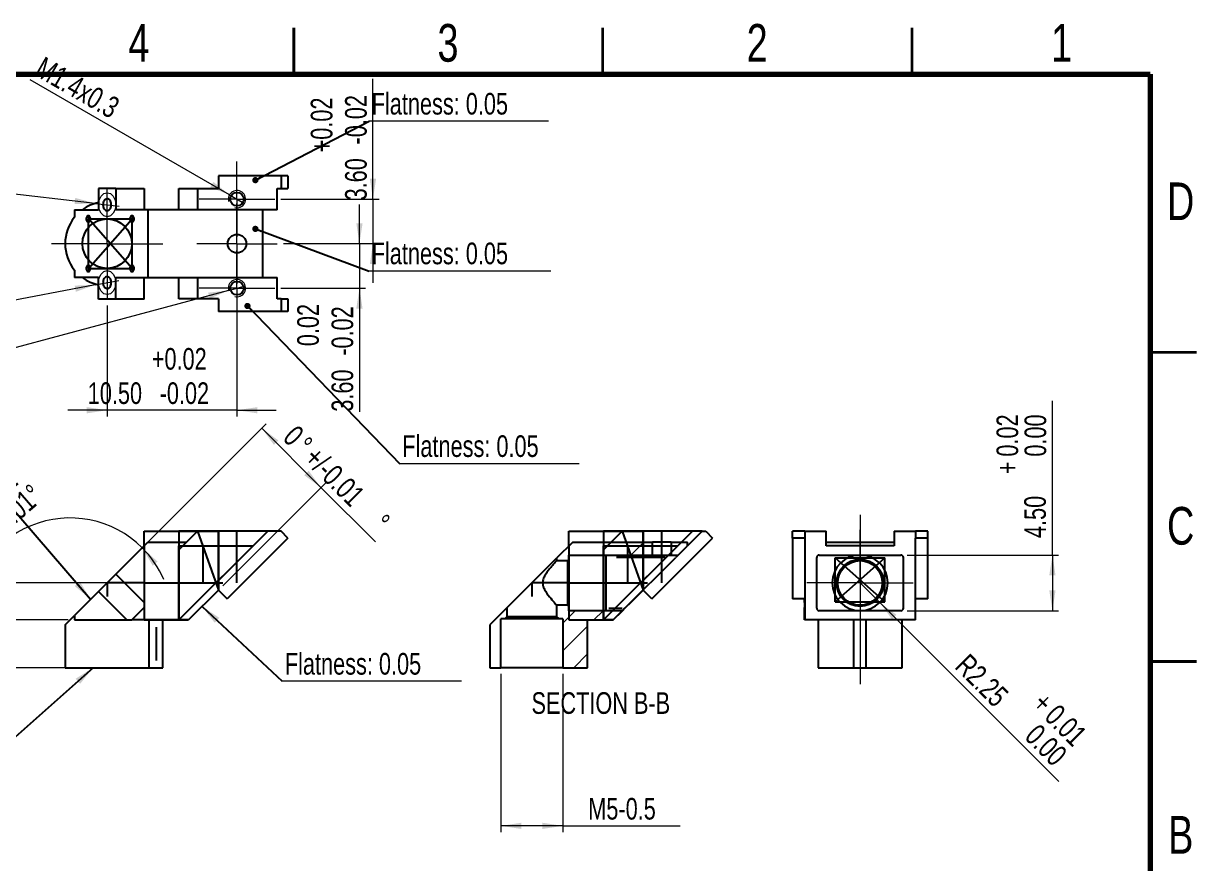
# Model space of a CAD drawing. Header units: millimetres. Extents: x 2 to 306, y 2 to 208.
# Drawn here: x 104.8 to 294.5, y 72.3 to 208.2 of the extents above; entities that cross this region are included whole.
import ezdxf

# ---------------------------------------------------------------- set-up
doc = ezdxf.new("R2010")
doc.units = ezdxf.units.MM
doc.header["$PDSIZE"] = -1
doc.linetypes.add('CENTERX2', pattern=[20.32, 12.7, -2.54, 2.54, -2.54])
doc.styles.add('SLDTEXTSTYLE0', font='TXT', dxfattribs={"width": 0.75})
doc.dimstyles.new('SLDDIMSTYLE0', dxfattribs={"dimtxt": 3.5, "dimasz": 3.302, "dimexe": 0, "dimexo": 0.0625, "dimgap": 0.875, "dimtad": 1, "dimdec": 4, "dimlfac": 0.5, "dimzin": 12, "dimdsep": 46, "dimtxsty": 'SLDTEXTSTYLE0', "dimsah": 1, "dimcen": 0.09, "dimazin": 3, "dimtol": 1, "dimtp": 0.01, "dimtm": 0.01, "dimtfac": 1, "dimtofl": 0, "dimtmove": 0, "dimatfit": 3, "dimfxl": 0, "dimfrac": 2, "dimtolj": 1, "dimarcsym": 0})
doc.dimstyles.new('SLDDIMSTYLE1', dxfattribs={"dimtxt": 3.5, "dimasz": 3.302, "dimexe": 0, "dimexo": 0.0625, "dimgap": 0.875, "dimtad": 1, "dimlfac": 0.5, "dimrnd": 1e-09, "dimzin": 12, "dimdsep": 46, "dimtxsty": 'SLDTEXTSTYLE0', "dimsah": 1, "dimcen": 0.09, "dimadec": 0, "dimazin": 3, "dimtol": 1, "dimtfac": 1, "dimtofl": 0, "dimtmove": 0, "dimatfit": 3, "dimfxl": 0, "dimfrac": 2, "dimtolj": 1, "dimtzin": 12, "dimarcsym": 0})
doc.dimstyles.new('SLDDIMSTYLE2', dxfattribs={"dimtxt": 3.5, "dimasz": 3.302, "dimexe": 0, "dimexo": 0.0625, "dimgap": 0.875, "dimtad": 1, "dimlfac": 0.5, "dimrnd": 1e-09, "dimzin": 12, "dimdsep": 46, "dimtxsty": 'SLDTEXTSTYLE0', "dimsah": 1, "dimcen": 0.09, "dimadec": 0, "dimazin": 3, "dimtfac": 1, "dimtmove": 0, "dimatfit": 0, "dimfxl": 0, "dimfrac": 2, "dimtolj": 1, "dimtzin": 12, "dimarcsym": 0})
doc.dimstyles.new('SLDDIMSTYLE3', dxfattribs={"dimtxt": 0.18, "dimasz": 3.302, "dimexe": 0, "dimexo": 0.0625, "dimgap": 0, "dimtad": 0, "dimtih": 1, "dimtoh": 1, "dimdec": 0, "dimrnd": 1e-09, "dimzin": 0, "dimdsep": 46, "dimtxsty": 'Standard', "dimsah": 1, "dimcen": 0.09, "dimadec": 0, "dimazin": 0, "dimtfac": 3.302, "dimtdec": 0, "dimtofl": 0, "dimtmove": 0, "dimatfit": 3, "dimfxl": 0, "dimfrac": 2, "dimtolj": 1, "dimtzin": 0, "dimarcsym": 0})
doc.dimstyles.new('SLDDIMSTYLE4', dxfattribs={"dimtxt": 3.5, "dimasz": 3.302, "dimexe": 0, "dimexo": 0.0625, "dimgap": 0.875, "dimtad": 1, "dimlfac": 0.5, "dimrnd": 1e-09, "dimzin": 12, "dimdsep": 46, "dimtxsty": 'SLDTEXTSTYLE0', "dimsah": 1, "dimcen": 0, "dimadec": 0, "dimazin": 3, "dimtol": 1, "dimtp": 0.01, "dimtfac": 1, "dimtofl": 0, "dimtmove": 0, "dimatfit": 3, "dimfxl": 0, "dimfrac": 2, "dimtolj": 1, "dimtzin": 0, "dimarcsym": 0})
doc.dimstyles.new('SLDDIMSTYLE5', dxfattribs={"dimtxt": 3.5, "dimasz": 3.302, "dimexe": 0, "dimexo": 0.0625, "dimgap": 0.875, "dimtad": 1, "dimlfac": 0.5, "dimrnd": 1e-09, "dimzin": 4, "dimdsep": 46, "dimtxsty": 'SLDTEXTSTYLE0', "dimsah": 1, "dimcen": 0.09, "dimadec": 0, "dimazin": 1, "dimtol": 1, "dimtp": 0.02, "dimtfac": 1, "dimtofl": 0, "dimtmove": 0, "dimatfit": 3, "dimfxl": 0, "dimfrac": 2, "dimtolj": 1, "dimtzin": 0, "dimarcsym": 0})
doc.dimstyles.new('SLDDIMSTYLE6', dxfattribs={"dimtxt": 3.5, "dimasz": 3.302, "dimexe": 0, "dimexo": 0.0625, "dimgap": 0.875, "dimtad": 1, "dimlfac": 0.5, "dimrnd": 1e-09, "dimzin": 12, "dimdsep": 46, "dimtxsty": 'SLDTEXTSTYLE0', "dimblk1": 'NONE', "dimsah": 1, "dimcen": 0, "dimadec": 0, "dimazin": 3, "dimtfac": 1, "dimtmove": 0, "dimatfit": 3, "dimldrblk": 'NONE', "dimfxl": 0, "dimfrac": 2, "dimtolj": 1, "dimtzin": 12, "dimarcsym": 0})
doc.dimstyles.new('SLDDIMSTYLE7', dxfattribs={"dimtxt": 3.5, "dimasz": 3.302, "dimexe": 0, "dimexo": 0.0625, "dimgap": 0.875, "dimtad": 1, "dimlfac": 0.5, "dimrnd": 1e-09, "dimzin": 4, "dimdsep": 46, "dimtxsty": 'SLDTEXTSTYLE0', "dimsah": 1, "dimcen": 0.09, "dimadec": 0, "dimazin": 1, "dimtfac": 1, "dimtmove": 0, "dimatfit": 0, "dimfxl": 0, "dimfrac": 2, "dimtolj": 1, "dimtzin": 12, "dimarcsym": 0})
doc.dimstyles.new('SLDDIMSTYLE8', dxfattribs={"dimtxt": 0.18, "dimasz": 1.016, "dimexe": 0, "dimexo": 0.0625, "dimgap": 0, "dimtad": 0, "dimtih": 1, "dimtoh": 1, "dimdec": 0, "dimrnd": 1e-09, "dimzin": 0, "dimdsep": 46, "dimtxsty": 'Standard', "dimblk1": 'DOT', "dimblk2": 'DOT', "dimsah": 1, "dimcen": 0.09, "dimadec": 0, "dimazin": 0, "dimtfac": 1.016, "dimtdec": 0, "dimtofl": 0, "dimtmove": 0, "dimatfit": 3, "dimldrblk": 'DOT', "dimfxl": 0, "dimfrac": 2, "dimtolj": 1, "dimtzin": 0, "dimarcsym": 0})
doc.dimstyles.new('SLDDIMSTYLE9', dxfattribs={"dimtxt": 3.5, "dimasz": 3.302, "dimexe": 0, "dimexo": 0.0625, "dimgap": 0.875, "dimtad": 1, "dimlfac": 0.5, "dimrnd": 1e-09, "dimzin": 12, "dimdsep": 46, "dimtxsty": 'SLDTEXTSTYLE0', "dimsah": 1, "dimcen": 0.09, "dimadec": 0, "dimazin": 3, "dimtfac": 1, "dimtofl": 0, "dimtmove": 0, "dimatfit": 3, "dimfxl": 0, "dimfrac": 2, "dimtolj": 1, "dimtzin": 12, "dimarcsym": 0})

# ---------------------------------------------------------------- blocks, each defined once
blk = doc.blocks.new('_D')
at = {"color": 7, "linetype": 'Continuous', "lineweight": 0}
blk.add_line((112.02, 111.69), (94.8, 111.69), dxfattribs=at)
at = {"color": 7, "linetype": 'Continuous', "lineweight": 18}
for start, end in [(45, 180), (23.3081, 45), (180, 201.6919)]:
    blk.add_arc((112.31, 111.69), 16.51, start, end, dxfattribs=at)
for points in [[(123.98, 123.37), (125.68, 120.49), (126.47, 121.14)], [(95.8, 111.69), (95.62, 108.36), (96.63, 108.46)]]:
    blk.add_solid(points, dxfattribs=at)
at = {"color": 7, "linetype": 'Continuous', "lineweight": 18, "char_height": 3.5, "attachment_point": 1, "rotation": 40.851, "style": 'SLDTEXTSTYLE0'}
for s, insert in [('0.01°', (96.67, 131.95)), ('0.01°', (99.63, 128.52)), ('+', (94.53, 130.09)), ('-', (97.97, 127.09)), ('135°', (89.19, 119.57))]:
    blk.add_mtext(s, dxfattribs=dict(at, insert=insert))
blk = doc.blocks.new('_D_1')
at = {"color": 7, "linetype": 'Continuous', "lineweight": 0}
for p, q in [((118.34, 117.73), (144.02, 143.41)), ((143.32, 142.7), (152.89, 133.12)), ((137.01, 117.24), (153.6, 133.83)), ((152.89, 133.12), (161.71, 124.31))]:
    blk.add_line(p, q, dxfattribs=at)
at = {"color": 7, "linetype": 'Continuous', "lineweight": 18}
for points in [[(143.32, 142.7), (145.29, 140.01), (146.01, 140.73)], [(152.89, 133.12), (150.92, 135.82), (150.2, 135.1)]]:
    blk.add_solid(points, dxfattribs=at)
at = {"color": 7, "linetype": 'Continuous', "lineweight": 18, "char_height": 3.5, "attachment_point": 1, "rotation": 315, "style": 'SLDTEXTSTYLE0'}
for s, insert in [('0', (149.02, 143.45)), ('%%d', (150.81, 141.58)), ('+/-0.01', (152.42, 140.05)), ('%%d', (163.33, 129.07))]:
    blk.add_mtext(s, dxfattribs=dict(at, insert=insert))
blk = doc.blocks.new('_D_2')
at = {"color": 7, "linetype": 'Continuous', "lineweight": 0}
for p, q in [((83.51, 117.69), (83.51, 124.04)), ((123.31, 117.69), (82.51, 117.69)), ((83.51, 117.69), (83.51, 103.97)), ((112.31, 103.97), (82.51, 103.97)), ((83.51, 103.97), (83.51, 97.62))]:
    blk.add_line(p, q, dxfattribs=at)
at = {"color": 7, "linetype": 'Continuous', "lineweight": 18}
for points in [[(83.51, 117.69), (84.02, 121), (83, 121)], [(83.51, 103.97), (83, 100.67), (84.02, 100.67)]]:
    blk.add_solid(points, dxfattribs=at)
at = {"color": 7, "linetype": 'Continuous', "lineweight": 18, "char_height": 3.5, "attachment_point": 1, "rotation": 90, "style": 'SLDTEXTSTYLE0'}
for s, insert in [('-0.02', (79, 110)), ('+0.02', (73.44, 108.72)), ('6.86', (79, 100.95))]:
    blk.add_mtext(s, dxfattribs=dict(at, insert=insert))
blk = doc.blocks.new('SW_NOTE_0_4')
at = {"color": 0, "linetype": 'Continuous', "lineweight": 0}
blk.add_line((29, 0), (0, 0), dxfattribs=at)
at = {"color": 0, "linetype": 'Continuous', "lineweight": 0, "insert": (0.42, 4.54), "char_height": 3.5, "attachment_point": 1, "style": 'SLDTEXTSTYLE0'}
blk.add_mtext('Flatness: 0.05', dxfattribs=at)
blk = doc.blocks.new('_D_3')
at = {"color": 7, "linetype": 'Continuous', "lineweight": 0}
for q in [(240.08, 117.69), (272.23, 85.55)]:
    blk.add_line((243.26, 114.51), q, dxfattribs=at)
at = {"color": 7, "linetype": 'Continuous', "lineweight": 18}
blk.add_solid([(243.26, 114.51), (245.24, 111.82), (245.96, 112.54)], dxfattribs=at)
at = {"color": 7, "linetype": 'Continuous', "lineweight": 18, "char_height": 3.5, "attachment_point": 1, "rotation": 315, "style": 'SLDTEXTSTYLE0'}
for s, insert in [('R2.25', (257.71, 106.46)), ('+', (270.19, 100.31)), ('0.01', (272.19, 98.31)), ('0.00', (268.99, 95.11))]:
    blk.add_mtext(s, dxfattribs=dict(at, insert=insert))
blk = doc.blocks.new('_D_4')
at = {"color": 7, "linetype": 'Continuous', "lineweight": 0}
for p, q in [((271.19, 122.19), (271.19, 147.17)), ((247.68, 122.19), (272.19, 122.19)), ((271.19, 122.19), (271.19, 113.19)), ((247.68, 113.19), (272.19, 113.19))]:
    blk.add_line(p, q, dxfattribs=at)
at = {"color": 7, "linetype": 'Continuous', "lineweight": 18}
for points in [[(271.19, 122.19), (270.68, 118.89), (271.7, 118.89)], [(271.19, 113.19), (271.7, 116.5), (270.68, 116.5)]]:
    blk.add_solid(points, dxfattribs=at)
at = {"color": 7, "linetype": 'Continuous', "lineweight": 18, "char_height": 3.5, "attachment_point": 1, "rotation": 90, "style": 'SLDTEXTSTYLE0'}
for s, insert in [('0.02', (262.15, 138.12)), ('0.00', (266.68, 138.12)), ('+', (262.15, 135.29)), ('4.50', (266.63, 124.95))]:
    blk.add_mtext(s, dxfattribs=dict(at, insert=insert))
blk = doc.blocks.new('SW_CENTERMARKSYMBOL_0')
at = {"color": 0, "linetype": 'Continuous', "lineweight": 18}
for p, q in [((0, 5), (0, 8.6)), ((0, 0), (0, 5)), ((-5, 0), (-8.6, 0)), ((0, 0), (-5, 0)), ((0, 0), (0, -5)), ((0, 0), (5, 0)), ((5, 0), (8.6, 0)), ((0, -5), (0, -8.6))]:
    blk.add_line(p, q, dxfattribs=at)
blk = doc.blocks.new('_D_5')
at = {"color": 7, "linetype": 'Continuous', "lineweight": 0}
for q in [(105.88, 199.07), (140.52, 179.08)]:
    blk.add_line((138.1, 180.48), q, dxfattribs=at)
at = {"color": 7, "linetype": 'Continuous', "lineweight": 18}
blk.add_solid([(138.1, 180.48), (135.49, 182.57), (134.98, 181.69)], dxfattribs=at)
at = {"color": 7, "linetype": 'Continuous', "lineweight": 18, "insert": (108.13, 202.97), "char_height": 3.5, "attachment_point": 1, "rotation": 330, "style": 'SLDTEXTSTYLE0'}
blk.add_mtext('M1.4x0.3', dxfattribs=at)
blk = doc.blocks.new('_None')
blk = doc.blocks.new('_D_6')
at = {"color": 7, "linetype": 'Continuous', "lineweight": 0}
for q in [(140.66, 165.74), (75.39, 148.25)]:
    blk.add_line((137.96, 165.01), q, dxfattribs=at)
at = {"color": 7, "linetype": 'Continuous', "lineweight": 18}
blk.add_solid([(137.96, 165.01), (134.64, 164.65), (134.9, 163.67)], dxfattribs=at)
at = {"color": 7, "linetype": 'Continuous', "lineweight": 18, "insert": (74.23, 152.6), "char_height": 3.5, "attachment_point": 1, "rotation": 15, "style": 'SLDTEXTSTYLE0'}
blk.add_mtext('M1.4x0.3', dxfattribs=at)
blk = doc.blocks.new('_D_7')
at = {"color": 7, "linetype": 'Continuous', "lineweight": 0}
for q in [(70.37, 184.4), (120.25, 178.65)]:
    blk.add_line((116.37, 179.1), q, dxfattribs=at)
at = {"color": 7, "linetype": 'Continuous', "lineweight": 18}
blk.add_solid([(116.37, 179.1), (113.15, 179.98), (113.03, 178.97)], dxfattribs=at)
at = {"color": 7, "linetype": 'Continuous', "lineweight": 18, "insert": (70.89, 188.87), "char_height": 3.5, "attachment_point": 1, "rotation": 353.431, "style": 'SLDTEXTSTYLE0'}
blk.add_mtext('M1.2x0.25', dxfattribs=at)
blk = doc.blocks.new('_D_8')
at = {"color": 7, "linetype": 'Continuous', "lineweight": 0}
for q in [(74.01, 157.81), (120.22, 166.64)]:
    blk.add_line((116.39, 165.91), q, dxfattribs=at)
at = {"color": 7, "linetype": 'Continuous', "lineweight": 18}
blk.add_solid([(116.39, 165.91), (113.06, 165.79), (113.25, 164.79)], dxfattribs=at)
at = {"color": 7, "linetype": 'Continuous', "lineweight": 18, "insert": (73.16, 162.23), "char_height": 3.5, "attachment_point": 1, "rotation": 10.8225, "style": 'SLDTEXTSTYLE0'}
blk.add_mtext('M1.2x0.25', dxfattribs=at)
blk = doc.blocks.new('_D_9')
at = {"color": 7, "linetype": 'Continuous', "lineweight": 0}
for p, q in [((161.3, 179.78), (161.3, 199.22)), ((146.41, 179.78), (162.3, 179.78)), ((161.3, 179.78), (161.3, 172.58)), ((146.81, 172.58), (162.3, 172.58)), ((161.3, 172.58), (161.3, 166.23))]:
    blk.add_line(p, q, dxfattribs=at)
at = {"color": 7, "linetype": 'Continuous', "lineweight": 18}
for points in [[(161.3, 179.78), (161.81, 183.08), (160.8, 183.08)], [(161.3, 172.58), (160.8, 169.27), (161.81, 169.27)]]:
    blk.add_solid(points, dxfattribs=at)
at = {"color": 7, "linetype": 'Continuous', "lineweight": 18, "char_height": 3.5, "attachment_point": 1, "rotation": 90, "style": 'SLDTEXTSTYLE0'}
for s, insert in [('+0.02', (151.24, 187.34)), ('-0.02', (156.79, 188.62)), ('3.60', (156.79, 179.57))]:
    blk.add_mtext(s, dxfattribs=dict(at, insert=insert))
blk = doc.blocks.new('_D_10')
at = {"color": 7, "linetype": 'Continuous', "lineweight": 0}
for p, q in [((159.12, 172.58), (159.12, 178.93)), ((146.81, 172.58), (160.12, 172.58)), ((159.12, 172.58), (159.12, 165.38)), ((146.41, 165.38), (160.12, 165.38)), ((159.12, 165.38), (159.12, 145.39))]:
    blk.add_line(p, q, dxfattribs=at)
at = {"color": 7, "linetype": 'Continuous', "lineweight": 18}
for points in [[(159.12, 172.58), (159.62, 175.88), (158.61, 175.88)], [(159.12, 165.38), (158.61, 162.07), (159.62, 162.07)]]:
    blk.add_solid(points, dxfattribs=at)
at = {"color": 7, "linetype": 'Continuous', "lineweight": 18, "char_height": 3.5, "attachment_point": 1, "rotation": 90, "style": 'SLDTEXTSTYLE0'}
for s, insert in [('0.02', (149.05, 155.99)), ('-0.02', (154.6, 154.44)), ('3.60', (154.6, 145.39))]:
    blk.add_mtext(s, dxfattribs=dict(at, insert=insert))
blk = doc.blocks.new('_D_11')
at = {"color": 7, "linetype": 'Continuous', "lineweight": 0}
for p, q in [((139.31, 165.08), (139.31, 144.63)), ((118.31, 162.58), (118.31, 144.63)), ((118.31, 145.63), (111.96, 145.63)), ((139.31, 145.63), (118.31, 145.63)), ((139.31, 145.63), (145.66, 145.63))]:
    blk.add_line(p, q, dxfattribs=at)
at = {"color": 7, "linetype": 'Continuous', "lineweight": 18}
for points in [[(118.31, 145.63), (115.01, 146.13), (115.01, 145.12)], [(139.31, 145.63), (142.61, 145.12), (142.61, 146.13)]]:
    blk.add_solid(points, dxfattribs=at)
at = {"color": 7, "linetype": 'Continuous', "lineweight": 18, "char_height": 3.5, "attachment_point": 1, "style": 'SLDTEXTSTYLE0'}
for s, insert in [('+0.02', (125.53, 155.69)), ('10.50', (115.17, 150.14)), ('-0.02', (126.8, 150.14))]:
    blk.add_mtext(s, dxfattribs=dict(at, insert=insert))
blk = doc.blocks.new('SW_NOTE_0_5')
at = {"color": 0, "linetype": 'Continuous', "lineweight": 0}
blk.add_line((29.4, 0), (0, 0), dxfattribs=at)
at = {"color": 0, "linetype": 'Continuous', "lineweight": 0, "insert": (0.41, 4.6), "char_height": 3.5, "attachment_point": 1, "style": 'SLDTEXTSTYLE0'}
blk.add_mtext('Flatness: 0.05', dxfattribs=at)
blk = doc.blocks.new('_Dot')
at = {"color": 0, "linetype": 'ByBlock', "lineweight": -2}
blk.add_line((-0.5, 0), (-1, 0), dxfattribs=at)
at = {"color": 0, "linetype": 'ByBlock', "const_width": 0.5}
blk.add_lwpolyline([(-0.25, 0, 1), (0.25, 0, 1)], format="xyb", close=True, dxfattribs=at)
blk = doc.blocks.new('SW_NOTE_0_6')
at = {"color": 0, "linetype": 'Continuous', "lineweight": 0}
blk.add_line((29, 0), (0, 0), dxfattribs=at)
at = {"color": 0, "linetype": 'Continuous', "lineweight": 0, "insert": (0.41, 4.61), "char_height": 3.5, "attachment_point": 1, "style": 'SLDTEXTSTYLE0'}
blk.add_mtext('Flatness: 0.05', dxfattribs=at)
blk = doc.blocks.new('SW_NOTE_0_7')
at = {"color": 0, "linetype": 'Continuous', "lineweight": 0}
blk.add_line((29, 0), (0, 0), dxfattribs=at)
at = {"color": 0, "linetype": 'Continuous', "lineweight": 0, "insert": (0.41, 4.56), "char_height": 3.5, "attachment_point": 1, "style": 'SLDTEXTSTYLE0'}
blk.add_mtext('Flatness: 0.05', dxfattribs=at)
blk = doc.blocks.new('SW_CENTERMARKSYMBOL_2')
at = {"color": 0, "linetype": 'Continuous', "lineweight": 18}
for p, q in [((0, 5), (0, 9)), ((0, 0), (0, 5)), ((-5, 0), (-9, 0)), ((0, 0), (-5, 0)), ((0, 0), (0, -5)), ((0, 0), (5, 0)), ((5, 0), (9, 0)), ((0, -5), (0, -9))]:
    blk.add_line(p, q, dxfattribs=at)
blk = doc.blocks.new('SW_CENTERMARKSYMBOL_3')
at = {"color": 0, "linetype": 'Continuous', "lineweight": 18}
for p, q in [((0, 5), (0, 6.5)), ((0, 0), (0, 5)), ((-5, 0), (-6.5, 0)), ((0, 0), (-5, 0)), ((0, 0), (0, -5)), ((0, 0), (5, 0)), ((5, 0), (6.5, 0)), ((0, -5), (0, -6.5))]:
    blk.add_line(p, q, dxfattribs=at)
blk = doc.blocks.new('SW_CENTERMARKSYMBOL_4')
at = {"color": 0, "linetype": 'Continuous', "lineweight": 18}
for p, q in [((0, 5), (0, 6.1)), ((0, 0), (0, 5)), ((-5, 0), (-6.1, 0)), ((0, 0), (-5, 0)), ((0, 0), (0, -5)), ((0, 0), (5, 0)), ((5, 0), (6.1, 0)), ((0, -5), (0, -6.1))]:
    blk.add_line(p, q, dxfattribs=at)
blk = doc.blocks.new('SW_CENTERMARKSYMBOL_5')
at = {"color": 0, "linetype": 'Continuous', "lineweight": 18}
for p, q in [((0, 5), (0, 6.1)), ((0, 0), (0, 5)), ((-5, 0), (-6.1, 0)), ((0, 0), (-5, 0)), ((0, 0), (0, -5)), ((0, 0), (5, 0)), ((5, 0), (6.1, 0)), ((0, -5), (0, -6.1))]:
    blk.add_line(p, q, dxfattribs=at)
blk = doc.blocks.new('_D_12')
at = {"color": 7, "linetype": 'Continuous', "lineweight": 0}
for p, q in [((182, 102.97), (182, 77.38)), ((192, 102.97), (192, 77.38)), ((192, 78.38), (182, 78.38)), ((192, 78.38), (211.01, 78.38))]:
    blk.add_line(p, q, dxfattribs=at)
at = {"color": 7, "linetype": 'Continuous', "lineweight": 18}
for points in [[(182, 78.38), (185.31, 77.88), (185.31, 78.89)], [(192, 78.38), (188.7, 78.89), (188.7, 77.88)]]:
    blk.add_solid(points, dxfattribs=at)
at = {"color": 7, "linetype": 'Continuous', "lineweight": 18, "insert": (196.12, 82.9), "char_height": 3.5, "attachment_point": 1, "style": 'SLDTEXTSTYLE0'}
blk.add_mtext('M5-0.5', dxfattribs=at)

msp = doc.modelspace()

# ---------------------------------------------------------------- hatches: boundary and pattern name
at = {"linetype": 'Continuous', "lineweight": 18}
h = msp.add_hatch(dxfattribs=at)
h.set_pattern_fill('ANSI34', angle=3e-322, style=0)
h.paths.add_polyline_path([(192.8037, 121.29443), (193.0037, 121.49443), (193.0037, 122.19443), (199.0037, 122.19443), (206.5037, 122.19443), (206.5037, 124.29443), (193.6037, 124.29443), (191.0037, 121.69443), (191.0037, 121.29443)], flags=0)
h = msp.add_hatch(dxfattribs=at)
h.set_pattern_fill('ANSI34', angle=3e-322, style=0)
h.paths.add_polyline_path([(209.5037, 124.29443), (209.5037, 122.19443), (210.65956, 122.19443), (212.15956, 123.69443), (212.15956, 124.29443)], flags=0)
h = msp.add_hatch(dxfattribs=at)
h.set_pattern_fill('ANSI34', angle=3e-322, style=0)
h.paths.add_polyline_path([(201.65956, 113.19443), (199.0037, 113.19443), (193.0037, 113.19443), (193.0037, 113.89443), (192.8037, 114.09443), (191.0037, 114.09443), (191.0037, 112.25443), (191.4037, 111.85443), (192.0037, 111.85443), (192.0037, 103.97443), (196.0037, 103.97443), (196.0037, 111.69443), (200.15956, 111.69443)], flags=0)
h = msp.add_hatch(dxfattribs=at)
h.set_pattern_fill('ANSI34', angle=3e-322, style=0)
h.paths.add_polyline_path([(182.6037, 111.85443), (183.0037, 112.25443), (183.0037, 113.69443), (180.2037, 110.89443), (180.2037, 103.97443), (182.0037, 103.97443), (182.0037, 111.85443)], flags=0)

# ---------------------------------------------------------------- linework, layer by layer
at = {"color": 7, "linetype": 'Continuous', "lineweight": 35}
for p, q in [((148.5, 207.5), (148.5, 200)), ((148.5, 200), (148.5, 207.5)), ((198.5, 200), (198.5, 207.5)), ((248.5, 200), (248.5, 207.5)), ((287, 155), (294.5, 155)), ((294.5, 105), (287, 105)), ((287, 105), (294.5, 105))]:
    msp.add_line(p, q, dxfattribs=at)
at = {"color": 7, "linetype": 'Continuous', "lineweight": 70}
for p, q in [((10, 200), (287, 200)), ((287, 200), (287, 10))]:
    msp.add_line(p, q, dxfattribs=at)
at = {"color": 7, "linetype": 'Continuous', "lineweight": 25}
for p, q in [((146.43069, 183.52516), (136.30098, 183.52516)), ((136.30098, 183.52516), (136.30098, 181.52516)), ((146.43069, 183.52516), (146.43069, 181.52516)), ((147.54398, 183.52516), (146.43069, 183.52516)), ((147.54398, 183.52516), (147.54398, 181.52516)), ((116.8948, 181.52516), (116.8948, 178.07516)), ((119.72323, 181.52516), (116.8948, 181.52516)), ((119.72323, 181.52516), (119.72323, 178.07516)), ((119.72323, 181.52516), (124.30902, 181.52516)), ((124.30902, 181.52516), (124.30902, 178.07516)), ((129.90902, 178.07516), (129.90902, 181.52516)), ((129.90902, 181.52516), (132.90902, 181.52516)), ((132.90902, 181.52516), (132.90902, 178.07516)), ((132.90902, 181.52516), (136.30098, 181.52516)), ((145.82884, 181.52516), (146.43069, 181.52516)), ((145.82884, 178.07516), (145.82884, 181.52516)), ((146.43069, 181.52516), (147.54398, 181.52516)), ((113.01612, 178.07516), (113.01612, 176.84427)), ((113.01612, 178.07516), (116.8948, 178.07516)), ((124.90902, 178.07516), (119.72323, 178.07516)), ((124.90902, 178.07516), (124.90902, 167.07516)), ((131.14506, 178.07516), (124.90902, 178.07516)), ((132.90902, 178.07516), (131.14506, 178.07516)), ((145.82884, 178.07516), (132.90902, 178.07516)), ((143.46488, 167.07516), (143.46488, 178.07516)), ((113.01612, 168.30605), (113.01612, 167.07516)), ((116.8948, 167.07516), (113.01612, 167.07516)), ((116.8948, 163.57516), (116.8948, 167.07516)), ((119.72323, 167.07516), (124.90902, 167.07516)), ((119.72323, 163.57516), (119.72323, 167.07516)), ((124.30902, 163.57516), (124.30902, 167.07516)), ((124.90902, 167.07516), (131.14506, 167.07516)), ((129.90902, 163.62516), (129.90902, 167.07516)), ((131.14506, 167.07516), (132.90902, 167.07516)), ((132.90902, 167.07516), (145.82884, 167.07516)), ((132.90902, 167.07516), (132.90902, 163.62516)), ((145.82884, 163.62516), (145.82884, 167.07516)), ((119.72323, 163.57516), (116.8948, 163.57516)), ((124.30902, 163.57516), (119.72323, 163.57516)), ((132.90902, 163.62516), (129.90902, 163.62516)), ((136.30098, 163.62516), (132.90902, 163.62516)), ((136.30098, 163.62516), (136.30098, 161.62516)), ((146.43069, 163.62516), (145.82884, 163.62516)), ((146.43069, 163.62516), (146.43069, 161.62516)), ((146.43069, 163.62516), (147.54398, 163.62516)), ((147.54398, 163.62516), (147.54398, 161.62516)), ((146.43069, 161.62516), (136.30098, 161.62516)), ((147.54398, 161.62516), (146.43069, 161.62516)), ((132.90902, 126.0584), (129.90902, 123.0584)), ((136.30098, 126.0584), (132.90902, 126.0584)), ((136.30098, 126.0584), (136.30098, 116.53054)), ((146.43069, 126.0584), (136.30098, 126.0584)), ((147.54398, 124.94511), (146.43069, 126.0584)), ((201.6037, 126.0584), (199.83974, 124.29443)), ((214.52353, 126.0584), (201.6037, 126.0584)), ((214.52353, 126.0584), (212.15956, 123.69443)), ((214.52353, 126.0584), (215.12538, 126.0584)), ((215.12538, 126.0584), (216.23866, 124.94511)), ((229.13035, 124.94511), (229.13035, 126.0584)), ((231.13035, 126.0584), (229.13035, 126.0584)), ((231.13035, 126.0584), (231.13035, 124.94511)), ((231.13035, 126.0584), (234.58035, 126.0584)), ((234.58035, 123.69443), (234.58035, 126.0584)), ((245.58035, 126.0584), (245.58035, 123.69443)), ((245.58035, 126.0584), (249.03035, 126.0584)), ((249.03035, 126.0584), (249.03035, 124.94511)), ((251.03035, 126.0584), (249.03035, 126.0584)), ((251.03035, 124.94511), (251.03035, 126.0584)), ((119.72323, 119.10865), (124.90902, 124.29443)), ((124.90902, 124.29443), (131.14506, 124.29443)), ((147.54398, 124.94511), (137.7152, 115.11632)), ((193.6037, 124.29443), (191.0037, 121.69443)), ((193.6037, 124.29443), (206.5037, 124.29443)), ((206.40988, 115.11632), (216.23866, 124.94511)), ((206.5037, 122.19443), (206.5037, 124.29443)), ((209.5037, 124.29443), (206.5037, 124.29443)), ((209.5037, 124.29443), (212.15956, 124.29443)), ((209.5037, 124.29443), (209.5037, 122.19443)), ((210.65956, 122.19443), (212.15956, 123.69443)), ((212.15956, 123.69443), (212.15956, 124.29443)), ((231.13035, 124.94511), (229.13035, 124.94511)), ((229.13035, 124.94511), (229.13035, 115.11632)), ((231.13035, 124.94511), (231.13035, 115.11632)), ((234.58035, 124.29443), (245.58035, 124.29443)), ((245.58035, 123.69443), (234.58035, 123.69443)), ((251.03035, 124.94511), (249.03035, 124.94511)), ((249.03035, 115.11632), (249.03035, 124.94511)), ((251.03035, 115.11632), (251.03035, 124.94511)), ((129.90902, 111.69443), (129.90902, 123.0584)), ((183.0037, 113.69443), (191.0037, 121.69443)), ((191.0037, 121.69443), (191.0037, 121.29443)), ((193.0037, 121.49443), (192.8037, 121.29443)), ((193.0037, 122.19443), (199.0037, 122.19443)), ((193.0037, 121.49443), (193.0037, 122.19443)), ((193.0037, 121.49443), (193.0037, 113.89443)), ((199.0037, 122.19443), (206.5037, 122.19443)), ((199.0037, 113.19443), (199.0037, 122.19443)), ((202.05956, 113.59443), (210.25956, 121.79443)), ((206.5037, 122.19443), (209.5037, 122.19443)), ((209.5037, 122.19443), (210.65956, 122.19443)), ((210.65956, 122.19443), (210.25956, 121.79443)), ((233.08035, 113.59443), (233.08035, 121.79443)), ((233.48035, 122.19443), (246.68035, 122.19443)), ((247.08035, 113.59443), (247.08035, 121.79443)), ((191.0037, 121.29443), (192.8037, 121.29443)), ((192.8037, 114.09443), (192.8037, 121.29443)), ((119.72323, 119.10865), (116.8948, 116.28022)), ((124.30902, 114.52286), (119.72323, 119.10865)), ((116.8948, 116.28022), (113.01612, 112.40154)), ((116.8948, 116.28022), (121.48059, 111.69443)), ((136.30098, 116.53054), (131.46488, 111.69443)), ((136.30098, 116.53054), (137.7152, 115.11632)), ((206.40988, 115.11632), (204.99567, 116.53054)), ((124.30902, 114.52286), (124.30902, 113.69443)), ((192.8037, 114.09443), (191.0037, 114.09443)), ((191.0037, 114.09443), (191.0037, 112.25443)), ((192.8037, 114.09443), (193.0037, 113.89443)), ((193.0037, 113.19443), (193.0037, 113.89443)), ((231.13035, 115.11632), (229.13035, 115.11632)), ((231.08035, 114.52286), (231.08035, 115.11632)), ((231.08035, 114.52286), (231.08035, 113.69443)), ((231.08035, 114.52286), (231.13035, 114.52286)), ((231.13035, 115.11632), (231.13035, 111.69443)), ((251.03035, 115.11632), (249.03035, 115.11632)), ((249.03035, 111.69443), (249.03035, 115.11632)), ((111.50902, 110.89443), (113.01612, 112.40154)), ((113.01612, 112.40154), (113.01612, 111.69443)), ((122.30902, 111.69443), (124.30902, 113.69443)), ((183.0037, 113.69443), (180.2037, 110.89443)), ((183.0037, 112.25443), (182.6037, 111.85443)), ((183.0037, 112.25443), (183.0037, 113.69443)), ((183.0037, 112.25443), (191.0037, 112.25443)), ((191.4037, 111.85443), (191.0037, 112.25443)), ((199.0037, 113.19443), (193.0037, 113.19443)), ((201.65956, 113.19443), (199.0037, 113.19443)), ((200.15956, 111.69443), (201.65956, 113.19443)), ((202.05956, 113.59443), (201.65956, 113.19443)), ((231.08035, 113.69443), (231.13035, 113.69443)), ((231.08035, 111.69443), (231.08035, 113.69443)), ((246.68035, 113.19443), (233.48035, 113.19443)), ((111.50902, 110.89443), (111.50902, 103.97443)), ((113.01612, 111.69443), (114.31027, 111.69443)), ((114.31027, 111.69443), (121.48059, 111.69443)), ((121.48059, 111.69443), (122.30902, 111.69443)), ((129.90902, 111.69443), (122.30902, 111.69443)), ((125.03509, 111.69443), (125.03509, 103.97443)), ((127.30902, 103.97443), (127.30902, 111.69443)), ((131.46488, 111.69443), (129.90902, 111.69443)), ((180.2037, 110.89443), (180.2037, 103.97443)), ((182.0037, 103.97443), (182.0037, 111.85443)), ((182.6037, 111.85443), (182.0037, 111.85443)), ((191.4037, 111.85443), (182.6037, 111.85443)), ((192.0037, 111.85443), (191.4037, 111.85443)), ((192.0037, 111.85443), (192.0037, 103.97443)), ((196.0037, 111.69443), (200.15956, 111.69443)), ((196.0037, 103.97443), (196.0037, 111.69443)), ((231.13035, 111.69443), (231.08035, 111.69443)), ((249.03035, 111.69443), (231.13035, 111.69443)), ((233.28035, 111.69443), (233.28035, 103.97443)), ((239.08035, 103.97443), (239.08035, 111.69443)), ((241.08035, 103.97443), (241.08035, 111.69443)), ((246.88035, 103.97443), (246.88035, 111.69443)), ((111.50902, 103.97443), (125.03509, 103.97443)), ((125.03509, 103.97443), (126.30902, 103.97443)), ((126.30902, 103.97443), (127.30902, 103.97443)), ((180.2037, 103.97443), (182.0037, 103.97443)), ((192.0037, 103.97443), (182.0037, 103.97443)), ((192.0037, 103.97443), (196.0037, 103.97443)), ((233.28035, 103.97443), (239.08035, 103.97443)), ((239.08035, 103.97443), (241.08035, 103.97443)), ((241.08035, 103.97443), (246.88035, 103.97443))]:
    msp.add_line(p, q, dxfattribs=at)
at = {"color": 7, "linetype": 'Continuous'}
for p, q in [((115.26873, 168.57516), (115.26873, 176.57516)), ((115.26873, 176.57516), (122.33979, 176.57516)), ((122.33979, 168.57516), (122.33979, 176.57516)), ((115.26873, 168.57516), (122.33979, 168.57516)), ((124.30902, 123.69443), (124.30902, 126.0584)), ((124.30902, 126.0584), (136.30098, 126.0584)), ((129.90902, 126.0584), (129.90902, 111.69443)), ((129.90902, 111.69443), (144.27298, 126.0584)), ((144.27298, 126.0584), (129.90902, 126.0584)), ((129.90902, 123.0584), (132.90902, 126.0584)), ((132.90902, 126.0584), (136.30098, 116.53054)), ((136.30098, 126.0584), (132.90902, 126.0584)), ((136.30098, 126.0584), (136.30098, 116.53054)), ((136.30098, 116.53054), (136.30098, 126.0584)), ((193.0037, 123.69443), (193.0037, 126.0584)), ((193.0037, 126.0584), (204.99567, 126.0584)), ((198.6037, 126.0584), (198.6037, 111.69443)), ((198.6037, 111.69443), (212.96766, 126.0584)), ((212.96766, 126.0584), (198.6037, 126.0584)), ((198.6037, 123.0584), (201.6037, 126.0584)), ((201.6037, 126.0584), (204.99567, 116.53054)), ((204.99567, 126.0584), (201.6037, 126.0584)), ((204.99567, 126.0584), (204.99567, 116.53054)), ((204.99567, 116.53054), (204.99567, 126.0584)), ((124.30902, 123.69443), (124.30902, 111.69443)), ((129.90902, 123.69443), (141.90902, 123.69443)), ((141.90902, 123.69443), (129.90902, 111.69443)), ((129.90902, 111.69443), (129.90902, 123.69443)), ((193.0037, 123.69443), (193.0037, 111.69443)), ((198.6037, 123.69443), (210.6037, 123.69443)), ((210.6037, 123.69443), (198.6037, 111.69443)), ((198.6037, 111.69443), (198.6037, 123.69443)), ((129.90902, 111.69443), (129.90902, 123.0584)), ((198.6037, 111.69443), (198.6037, 123.0584)), ((236.08035, 114.65414), (236.08035, 121.72521)), ((236.08035, 121.72521), (244.08035, 121.72521)), ((244.08035, 114.65414), (244.08035, 121.72521)), ((136.30098, 116.53054), (131.46488, 111.69443)), ((136.30098, 116.53054), (131.46488, 111.69443)), ((204.99567, 116.53054), (200.15956, 111.69443)), ((204.99567, 116.53054), (200.15956, 111.69443)), ((236.08035, 114.65414), (244.08035, 114.65414)), ((124.30902, 111.69443), (131.46488, 111.69443)), ((131.46488, 111.69443), (129.90902, 111.69443)), ((193.0037, 111.69443), (200.15956, 111.69443)), ((200.15956, 111.69443), (198.6037, 111.69443))]:
    msp.add_line(p, q, dxfattribs=at)
at = {"color": 7, "linetype": 'CENTERX2'}
for p, q in [((115.26873, 168.57516), (122.33979, 176.57516)), ((122.33979, 168.57516), (115.26873, 176.57516)), ((139.30902, 117.69443), (139.30902, 126.0584)), ((208.0037, 117.69443), (208.0037, 126.0584)), ((133.83784, 117.69443), (133.83784, 123.59443)), ((202.53253, 117.69443), (202.53253, 123.59443)), ((236.08035, 114.65414), (244.08035, 121.72521)), ((236.08035, 121.72521), (244.08035, 114.65414)), ((124.30902, 117.69443), (118.30902, 117.69443)), ((118.30902, 117.69443), (118.30902, 115.47443)), ((124.30902, 117.69443), (139.30902, 117.69443)), ((193.0037, 117.69443), (187.0037, 117.69443)), ((187.0037, 117.69443), (187.0037, 115.47443)), ((193.0037, 117.69443), (208.0037, 117.69443))]:
    msp.add_line(p, q, dxfattribs=at)
at = {"color": 7, "linetype": 'Continuous', "lineweight": 18}
msp.add_line((240.08035, 128.70847), (240.08035, 101.32436), dxfattribs=at)
at = {"color": 8, "linetype": 'Continuous', "lineweight": 25}
for p, q in [((208.57118, 121.79443), (200.69208, 121.79443)), ((199.46208, 113.59443), (201.60118, 113.59443)), ((126.30902, 105.13243), (126.30902, 110.53643))]:
    msp.add_line(p, q, dxfattribs=at)
at = {"color": 7, "linetype": 'Continuous', "lineweight": 18, "flags": 128}
for points in [[(116.93016, 178.87516), (117.03512, 179.62139), (117.33402, 180.25402), (117.78135, 180.67673), (118.30902, 180.82516), (118.83668, 180.67673), (119.28402, 180.25402), (119.58292, 179.62139), (119.68787, 178.87516), (119.58292, 178.12893), (119.28402, 177.4963), (118.83668, 177.0736), (118.30902, 176.92516), (117.78135, 177.0736), (117.33402, 177.4963), (117.03512, 178.12893), (116.93016, 178.87516)], [(116.93016, 166.27516), (117.03512, 167.02139), (117.33402, 167.65402), (117.78135, 168.07673), (118.30902, 168.22516), (118.83668, 168.07673), (119.28402, 167.65402), (119.58292, 167.02139), (119.68787, 166.27516), (119.58292, 165.52893), (119.28402, 164.8963), (118.83668, 164.4736), (118.30902, 164.32516), (117.78135, 164.4736), (117.33402, 164.8963), (117.03512, 165.52893), (116.93016, 166.27516)]]:
    msp.add_lwpolyline(points, dxfattribs=at)
at = {"color": 7, "linetype": 'Continuous', "lineweight": 25, "flags": 128}
for points in [[(117.63727, 178.87516), (117.6494, 178.69537), (117.68538, 178.52208), (117.7439, 178.36155), (117.82285, 178.21959), (117.91936, 178.10131), (118.02996, 178.01101), (118.15065, 177.95194), (118.27705, 177.92624), (118.40462, 177.93483), (118.52873, 177.97741), (118.64489, 178.05244), (118.74892, 178.1572), (118.83705, 178.28791), (118.90609, 178.43985), (118.95356, 178.60752), (118.97773, 178.78486), (118.97773, 178.96546), (118.95356, 179.14281), (118.90609, 179.31048), (118.83705, 179.46241), (118.74892, 179.59312), (118.64489, 179.69789), (118.52873, 179.77291), (118.40462, 179.81549), (118.27705, 179.82409), (118.15065, 179.79838), (118.02996, 179.73931), (117.91936, 179.64901), (117.82285, 179.53074), (117.7439, 179.38877), (117.68538, 179.22824), (117.6494, 179.05495), (117.63727, 178.87516)], [(114.91517, 176.57516), (114.92722, 176.44575), (114.96254, 176.32516), (115.01873, 176.22161), (115.09195, 176.14215), (115.17722, 176.0922), (115.26873, 176.07516), (115.36023, 176.0922), (115.4455, 176.14215), (115.51873, 176.22161), (115.57491, 176.32516), (115.61023, 176.44575), (115.62228, 176.57516), (115.61023, 176.70457), (115.57491, 176.82516), (115.51873, 176.92871), (115.4455, 177.00817), (115.36023, 177.05812), (115.26873, 177.07516), (115.17722, 177.05812), (115.09195, 177.00817), (115.01873, 176.92871), (114.96254, 176.82516), (114.92722, 176.70457), (114.91517, 176.57516)], [(121.98624, 176.57516), (121.99829, 176.44575), (122.03361, 176.32516), (122.08979, 176.22161), (122.16302, 176.14215), (122.24829, 176.0922), (122.33979, 176.07516), (122.4313, 176.0922), (122.51657, 176.14215), (122.58979, 176.22161), (122.64598, 176.32516), (122.6813, 176.44575), (122.69335, 176.57516), (122.6813, 176.70457), (122.64598, 176.82516), (122.58979, 176.92871), (122.51657, 177.00817), (122.4313, 177.05812), (122.33979, 177.07516), (122.24829, 177.05812), (122.16302, 177.00817), (122.08979, 176.92871), (122.03361, 176.82516), (121.99829, 176.70457), (121.98624, 176.57516)], [(114.91517, 168.57516), (114.92722, 168.44575), (114.96254, 168.32516), (115.01873, 168.22161), (115.09195, 168.14215), (115.17722, 168.0922), (115.26873, 168.07516), (115.36023, 168.0922), (115.4455, 168.14215), (115.51873, 168.22161), (115.57491, 168.32516), (115.61023, 168.44575), (115.62228, 168.57516), (115.61023, 168.70457), (115.57491, 168.82516), (115.51873, 168.92871), (115.4455, 169.00817), (115.36023, 169.05812), (115.26873, 169.07516), (115.17722, 169.05812), (115.09195, 169.00817), (115.01873, 168.92871), (114.96254, 168.82516), (114.92722, 168.70457), (114.91517, 168.57516)], [(121.98624, 168.57516), (121.99829, 168.44575), (122.03361, 168.32516), (122.08979, 168.22161), (122.16302, 168.14215), (122.24829, 168.0922), (122.33979, 168.07516), (122.4313, 168.0922), (122.51657, 168.14215), (122.58979, 168.22161), (122.64598, 168.32516), (122.6813, 168.44575), (122.69335, 168.57516), (122.6813, 168.70457), (122.64598, 168.82516), (122.58979, 168.92871), (122.51657, 169.00817), (122.4313, 169.05812), (122.33979, 169.07516), (122.24829, 169.05812), (122.16302, 169.00817), (122.08979, 168.92871), (122.03361, 168.82516), (121.99829, 168.70457), (121.98624, 168.57516)], [(117.63727, 166.27516), (117.6494, 166.09537), (117.68538, 165.92208), (117.7439, 165.76155), (117.82285, 165.61959), (117.91936, 165.50131), (118.02996, 165.41101), (118.15065, 165.35194), (118.27705, 165.32624), (118.40462, 165.33483), (118.52873, 165.37741), (118.64489, 165.45244), (118.74892, 165.5572), (118.83705, 165.68791), (118.90609, 165.83985), (118.95356, 166.00752), (118.97773, 166.18486), (118.97773, 166.36546), (118.95356, 166.54281), (118.90609, 166.71048), (118.83705, 166.86241), (118.74892, 166.99312), (118.64489, 167.09789), (118.52873, 167.17291), (118.40462, 167.21549), (118.27705, 167.22409), (118.15065, 167.19838), (118.02996, 167.13931), (117.91936, 167.04901), (117.82285, 166.93074), (117.7439, 166.78877), (117.68538, 166.62824), (117.6494, 166.45495), (117.63727, 166.27516)]]:
    msp.add_lwpolyline(points, dxfattribs=at)
at = {"color": 7, "linetype": 'Continuous', "lineweight": 25}
for centre, radius in [((139.30902, 179.77516), 1.1), ((118.30902, 172.57516), 4), ((139.30902, 172.57516), 1.5), ((139.30902, 165.37516), 1.1), ((240.08035, 117.69443), 3.8), ((240.08035, 117.69443), 3.6)]:
    msp.add_circle(centre, radius, dxfattribs=at)
at = {"color": 7, "linetype": 'Continuous', "lineweight": 18}
for centre in [(139.30902, 179.77516), (139.30902, 165.37516)]:
    msp.add_arc(centre, 1.4, 255, 195, dxfattribs=at)
at = {"color": 7, "linetype": 'Continuous', "lineweight": 25}
for centre, radius, start, end in [((118.30902, 172.57516), 6.8, 102.0035668, 126.0188542), ((118.30902, 172.57516), 6.8, 141.1112697, 218.8887303), ((115.82967, 176.59875), 0.56144, 133.1769461, 182.4077453), ((115.82967, 176.55158), 0.56144, 177.5922547, 226.8230539), ((122.90074, 176.59875), 0.56144, 133.1769461, 182.4077453), ((122.90074, 176.55158), 0.56144, 177.5922547, 226.8230539), ((115.82967, 168.59875), 0.56144, 133.1769461, 182.4077453), ((122.90074, 168.59875), 0.56144, 133.1769461, 182.4077453), ((118.30902, 172.57516), 6.8, 233.9811458, 257.9964332), ((115.82967, 168.55158), 0.56144, 177.5922547, 226.8230539), ((122.90074, 168.55158), 0.56144, 177.5922547, 226.8230539), ((233.48035, 121.79443), 0.4, 90, 180), ((240.08035, 117.69443), 4.5, 90, 270), ((240.08035, 117.69443), 4.5, 270, 90), ((246.68035, 121.79443), 0.4, 0, 90), ((233.48035, 113.59443), 0.4, 180, 270), ((246.68035, 113.59443), 0.4, 270, 0)]:
    msp.add_arc(centre, radius, start, end, dxfattribs=at)
msp.add_open_spline([(191.0037, 121.29443), (191.0037, 121.29443), (190.97851, 121.26651), (190.88214, 121.15896), (190.81216, 121.08066), (190.63606, 120.88131), (190.53298, 120.7637), (190.30458, 120.49807), (190.17791, 120.34848), (189.9167, 120.02979), (189.78153, 119.86021), (189.50964, 119.49833), (189.37163, 119.30463), (189.11368, 118.89345), (188.99191, 118.67419), (188.80697, 118.20309), (188.74628, 117.94885), (188.74827, 117.42672), (188.81008, 117.17515), (188.99702, 116.7045), (189.11743, 116.48885), (189.5057, 115.87173), (189.78835, 115.51553), (190.31179, 114.87719), (190.551, 114.60382), (190.81312, 114.30713), (190.8826, 114.22941), (190.97875, 114.1221), (191.0037, 114.09443), (191.0037, 114.09443)], degree=3, knots=[0, 0, 0, 0, 0.0625, 0.0625, 0.125, 0.125, 0.1875, 0.1875, 0.25, 0.25, 0.3125, 0.3125, 0.375, 0.375, 0.4375, 0.4375, 0.5, 0.5, 0.5625, 0.5625, 0.625, 0.625, 0.75, 0.75, 0.875, 0.875, 0.9375, 0.9375, 1, 1, 1, 1], dxfattribs=at)
at = {"color": 7, "linetype": 'Continuous'}
for p in [(118.80426, 172.57516), (240.08035, 118.18968)]:
    msp.add_point(p, dxfattribs=at)

# ---------------------------------------------------------------- block references
at = {"color": 7, "linetype": 'Continuous', "lineweight": 0}
for name, p in [('SW_NOTE_0_7', (160.68812, 192.405)), ('SW_CENTERMARKSYMBOL_5', (139.30902, 179.77516)), ('SW_CENTERMARKSYMBOL_2', (118.30902, 172.57516)), ('SW_CENTERMARKSYMBOL_3', (139.30902, 172.57516)), ('SW_NOTE_0_5', (160.68812, 168.14757)), ('SW_CENTERMARKSYMBOL_4', (139.30902, 165.37516)), ('SW_NOTE_0_6', (165.63861, 136.95945)), ('SW_CENTERMARKSYMBOL_0', (240.08035, 117.69443)), ('SW_NOTE_0_4', (146.62871, 101.81094))]:
    msp.add_blockref(name, p, dxfattribs=at)

# ---------------------------------------------------------------- texts
at = {"color": 7, "linetype": 'Continuous', "lineweight": 0, "attachment_point": 2, "style": 'SLDTEXTSTYLE0'}
for s, insert, char_height in [('4', (123.43862, 208.11369), 6.096), ('3', (173.43862, 208.11369), 6.096), ('2', (223.43862, 208.11369), 6.096), ('1', (272.68862, 208.11369), 6.096), ('D', (291.93015, 182.47569), 6.096), ('C', (291.9365, 129.97569), 6.096), ('SECTION B-B', (198.15434, 100.00208), 3.5), ('B', (291.95343, 79.97569), 6.096)]:
    msp.add_mtext(s, dxfattribs=dict(at, insert=insert, char_height=char_height))

# ---------------------------------------------------------------- dimensions: what is measured, and where the dimension line sits
at = {"color": 7, "linetype": 'Continuous', "lineweight": 18}
for p1, p2, text, picture, middle in [((140.52145, 179.07516), (138.09658, 180.47516), 'M1.4x0.3', '_D_5', (114.19596, 194.27421)), ((120.24621, 178.65208), (116.37182, 179.09824), 'M1.2x0.25', '_D_7', (81.2198, 183.14619)), ((120.22433, 166.64131), (116.3937, 165.90901), 'M1.2x0.25', '_D_8', (84.72649, 159.85527)), ((140.66131, 165.73751), (137.95672, 165.01281), 'M1.4x0.3', '_D_6', (84.72649, 150.74982))]:
    dim = msp.add_diameter_dim_2p(p1=p1, p2=p2, text=text, dimstyle='SLDDIMSTYLE6', override={"dimpost": '<>'}, dxfattribs=at)
    dim.commit()
    dim.dimension.update_dxf_attribs({"geometry": picture, "text_midpoint": middle, "dimtype": 163})
for base, p1, p2, angle, text, dimstyle, picture, middle in [((161.30384, 172.57516), (145.40902, 179.77516), (145.80902, 172.57516), 90, '+0.02\\P<>-0.02', 'SLDDIMSTYLE7', '_D_9', (161.30384, 189.3968)), ((159.11555, 165.37516), (145.80902, 172.57516), (145.40902, 165.37516), 90, '0.02\\P<>-0.02', 'SLDDIMSTYLE7', '_D_10', (159.11555, 155.21394)), ((152.89381, 133.12336), (117.63727, 117.02268), (136.30098, 116.53054), 315, '0%%d+/-0.01%%d', 'SLDDIMSTYLE1', '_D_1', (153.75084, 132.26634)), ((83.50902, 103.97443), (124.30902, 117.69443), (113.30902, 103.97443), 90, '+0.02\\P<>-0.02', 'SLDDIMSTYLE2', '_D_2', (83.50902, 110.77572))]:
    dim = msp.add_linear_dim(base=base, p1=p1, p2=p2, angle=angle, text=text, dimstyle=dimstyle, dxfattribs=at)
    dim.commit()
    dim.dimension.update_dxf_attribs({"geometry": picture, "text_midpoint": middle, "dimtype": 160})
for base, p1, p2, text, dimstyle, picture, middle in [((118.30902, 145.62516), (139.30902, 166.07516), (118.30902, 163.57516), '+0.02\\P<>-0.02', 'SLDDIMSTYLE7', '_D_11', (126.28693, 145.62516)), ((182.0037, 78.38368), (192.0037, 103.97443), (182.0037, 103.97443), 'M5-0.5', 'SLDDIMSTYLE9', '_D_12', (203.56749, 78.38368))]:
    dim = msp.add_linear_dim(base=base, p1=p1, p2=p2, text=text, dimstyle=dimstyle, dxfattribs=at)
    dim.commit()
    dim.dimension.update_dxf_attribs({"geometry": picture, "text_midpoint": middle, "dimtype": 160})
dim = msp.add_linear_dim(base=(271.19077, 113.19443), p1=(246.68035, 122.19443), p2=(246.68035, 113.19443), angle=90, dimstyle='SLDDIMSTYLE5', dxfattribs=at)
dim.commit()
dim.dimension.update_dxf_attribs({"geometry": '_D_4', "text_midpoint": (271.19077, 136.0584), "dimtype": 160})
dim = msp.add_angular_dim_2l(base=(105.99038, 126.94896), line1=((111.50902, 110.89443), (124.90902, 124.29443)), line2=((113.01612, 111.69443), (131.46488, 111.69443)), dimstyle='SLDDIMSTYLE0', dxfattribs=at)
dim.commit()
dim.dimension.update_dxf_attribs({"geometry": '_D', "text_midpoint": (101.50902, 124.18386), "dimtype": 162})
dim = msp.add_radius_dim(center=(240.08035, 117.69443), mpoint=(243.26234, 114.51245), dimstyle='SLDDIMSTYLE4', dxfattribs=at)
dim.commit()
dim.dimension.update_dxf_attribs({"geometry": '_D_3', "text_midpoint": (263.58414, 94.19067), "dimtype": 164})

# ---------------------------------------------------------------- leaders
at = {"color": 7, "linetype": 'Continuous', "lineweight": 0}
for points, dimstyle in [([(142.28277, 182.85222), (160.68812, 192.405)], 'SLDDIMSTYLE8'), ([(142.28277, 174.96514), (160.68812, 168.14757)], 'SLDDIMSTYLE8'), ([(140.99882, 162.49254), (165.63861, 136.95945)], 'SLDDIMSTYLE8'), ([(115.64398, 115.0294), (93.95991, 140.12777)], 'SLDDIMSTYLE3'), ([(133.65926, 113.88881), (146.62871, 101.81094)], 'SLDDIMSTYLE3'), ([(116.05362, 103.97443), (101.48466, 91.01886)], 'SLDDIMSTYLE3')]:
    msp.add_leader(points, dimstyle=dimstyle, dxfattribs=at)

doc.saveas('drawing.dxf')
